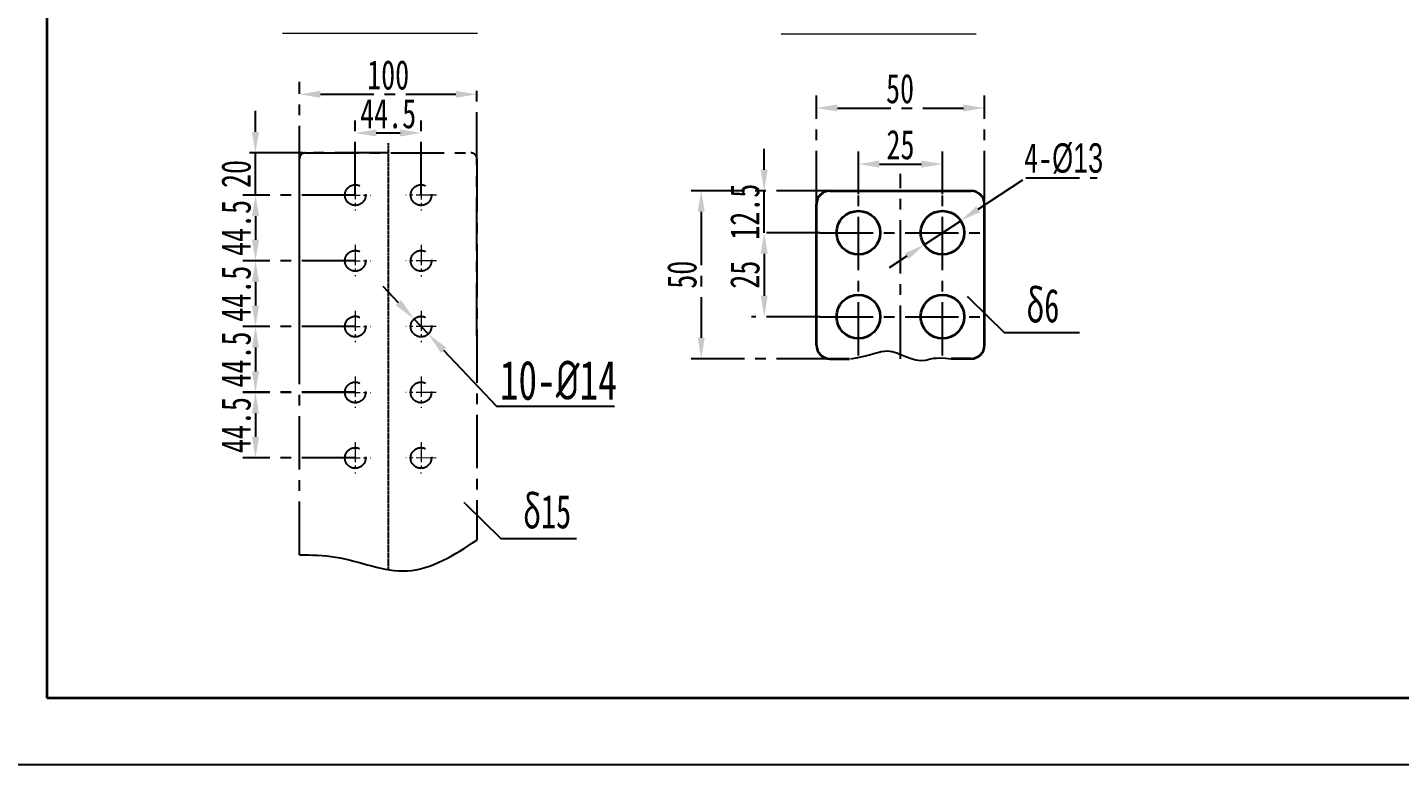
# Model space of a CAD drawing. Extents: x 54056 to 359947, y -41534 to 373650.
# Drawn here: x 77875 to 80325, y -41534 to -40217 of the extents above; entities that cross this region are included whole.
import ezdxf
from ezdxf import colors
from ezdxf.entities.mleader import LeaderData, LeaderLine
from ezdxf.math import Vec2, Vec3

# ---------------------------------------------------------------- set-up
doc = ezdxf.new("R2010")
doc.units = 0
doc.header["$LTSCALE"] = 3
doc.header["$MEASUREMENT"] = 0
for name, pattern in [('CENTER', [50.8, 31.75, -6.35, 6.35, -6.35]), ('CENTERX2', [20.32, 12.7, -2.54, 2.54, -2.54]), ('点画线', [18, 12, -2, 2, -2])]:
    doc.linetypes.add(name, pattern=pattern)
doc.layers.get('0').update_dxf_attribs({"linetype": 'CONTINUOUS', "lineweight": 30})
doc.layers.get('DEFPOINTS').update_dxf_attribs({"linetype": 'CONTINUOUS', "lineweight": 20})
for name, color, linetype in [('1', 6, 'CENTER'), ('中心线', 1, 'CENTER'), ('细实线', 4, 'CONTINUOUS')]:
    doc.layers.add(name, color=color, linetype=linetype)
for name, color, linetype, lineweight in [('中心线层', 1, '点画线', 18), ('标注、文本', 3, 'CONTINUOUS', 25), ('粗实线', 7, 'CONTINUOUS', 35), ('铁心', 3, 'CONTINUOUS', 0)]:
    doc.layers.add(name, color=color, linetype=linetype, lineweight=lineweight)
doc.styles.add('2倍', font='simfang.ttf', dxfattribs={"width": 0.66})
doc.styles.get("Standard").update_dxf_attribs({"font": 'STFANGSO.TTF', "width": 0.7})
doc.dimstyles.new('1-15', dxfattribs={"dimscale": 20, "dimtxt": 3.5, "dimasz": 2, "dimexe": 1.5, "dimexo": 0.5, "dimgap": 0.5, "dimtad": 1, "dimtoh": 1, "dimdec": 1, "dimdsep": 46, "dimtxsty": 'Standard', "dimcen": 2.5, "dimclrd": 3, "dimclre": 3, "dimclrt": 3, "dimadec": 0, "dimazin": 2, "dimtfac": 1, "dimtdec": 1, "dimtmove": 0, "dimatfit": 2, "dimfxl": 1, "dimarcsym": 0})
doc.dimstyles.new('郁文书', dxfattribs={"dimscale": 15, "dimtxt": 3.5, "dimasz": 2.5, "dimexe": 1.5, "dimexo": 0, "dimgap": 0.5, "dimtad": 1, "dimtoh": 1, "dimtxsty": 'Standard', "dimcen": 2.5, "dimclrd": 3, "dimclre": 3, "dimclrt": 2, "dimadec": 0, "dimazin": 0, "dimtfac": 1, "dimtmove": 0, "dimatfit": 2, "dimfxl": 1, "dimarcsym": 0})

# ---------------------------------------------------------------- blocks, each defined once
blk = doc.blocks.new('*D92')
at = {"layer": '1', "color": 3, "lineweight": -2, "transparency": 16777216}
for p, q in [((78360.7, -40792.8), (78360.7, -40314.2)), ((78677.5, -40768.8), (78677.5, -40314.2)), ((78398.2, -40336.7), (78640, -40336.7))]:
    blk.add_line(p, q, dxfattribs=at)
at = {"layer": '1', "color": 3, "transparency": 16777216}
for points in [[(78398.2, -40330.5), (78398.2, -40343), (78360.7, -40336.7)], [(78640, -40330.5), (78640, -40343), (78677.5, -40336.7)]]:
    blk.add_solid(points, dxfattribs=at)
at = {"layer": 'DEFPOINTS', "color": 0, "transparency": 16777216}
for p in [(78677.5, -40336.7), (78677.5, -40768.8), (78360.7, -40792.8)]:
    blk.add_point(p, dxfattribs=at)
at = {"layer": '1', "color": 2, "transparency": 16777216, "insert": (78519.1, -40302.3), "char_height": 52.5, "attachment_point": 5}
blk.add_mtext('100', dxfattribs=at)
blk = doc.blocks.new('*D93')
at = {"layer": '1', "color": 3, "lineweight": -2, "transparency": 16777216}
for p, q in [((78282.2, -40403.9), (78282.2, -40366.4)), ((78519.2, -40441.4), (78259.7, -40441.4)), ((78282.2, -40516.7), (78282.2, -40441.4)), ((78460.4, -40516.7), (78259.7, -40516.7)), ((78282.2, -40554.2), (78282.2, -40591.7))]:
    blk.add_line(p, q, dxfattribs=at)
at = {"layer": '1', "color": 3, "transparency": 16777216}
for points in [[(78275.9, -40403.9), (78288.4, -40403.9), (78282.2, -40441.4)], [(78275.9, -40554.2), (78288.4, -40554.2), (78282.2, -40516.7)]]:
    blk.add_solid(points, dxfattribs=at)
at = {"layer": 'DEFPOINTS', "color": 0, "transparency": 16777216}
for p in [(78282.2, -40441.4), (78519.2, -40441.4), (78460.4, -40516.7)]:
    blk.add_point(p, dxfattribs=at)
at = {"layer": '1', "color": 2, "transparency": 16777216, "insert": (78247.8, -40479), "char_height": 52.5, "attachment_point": 5, "rotation": 90}
blk.add_mtext('20', dxfattribs=at)
blk = doc.blocks.new('*D94')
at = {"layer": '1', "color": 3, "lineweight": -2, "transparency": 16777216}
for p, q in [((78460.4, -40516.7), (78460.4, -40383.3)), ((78577.9, -40516.7), (78577.9, -40383.3)), ((78497.9, -40405.8), (78540.4, -40405.8))]:
    blk.add_line(p, q, dxfattribs=at)
at = {"layer": '1', "color": 3, "transparency": 16777216}
for points in [[(78497.9, -40399.5), (78497.9, -40412), (78460.4, -40405.8)], [(78540.4, -40399.5), (78540.4, -40412), (78577.9, -40405.8)]]:
    blk.add_solid(points, dxfattribs=at)
at = {"layer": 'DEFPOINTS', "color": 0, "transparency": 16777216}
for p in [(78577.9, -40405.8), (78460.4, -40516.7), (78577.9, -40516.7)]:
    blk.add_point(p, dxfattribs=at)
at = {"layer": '1', "color": 2, "transparency": 16777216, "insert": (78519.1, -40371.4), "char_height": 52.5, "attachment_point": 5}
blk.add_mtext('44.5', dxfattribs=at)
blk = doc.blocks.new('*D95')
at = {"layer": '1', "color": 3, "lineweight": -2, "transparency": 16777216}
for p, q in [((78460.4, -40516.7), (78259.8, -40516.7)), ((78282.3, -40554.2), (78282.3, -40596.6)), ((78460.4, -40634.1), (78259.8, -40634.1))]:
    blk.add_line(p, q, dxfattribs=at)
at = {"layer": '1', "color": 3, "transparency": 16777216}
for points in [[(78276, -40554.2), (78288.5, -40554.2), (78282.3, -40516.7)], [(78276, -40596.6), (78288.5, -40596.6), (78282.3, -40634.1)]]:
    blk.add_solid(points, dxfattribs=at)
at = {"layer": 'DEFPOINTS', "color": 0, "transparency": 16777216}
for p in [(78460.4, -40516.7), (78282.3, -40634.1), (78460.4, -40634.1)]:
    blk.add_point(p, dxfattribs=at)
at = {"layer": '1', "color": 2, "transparency": 16777216, "insert": (78247.9, -40575.4), "char_height": 52.5, "attachment_point": 5, "rotation": 90}
blk.add_mtext('44.5', dxfattribs=at)
blk = doc.blocks.new('*D96')
at = {"layer": 'DEFPOINTS', "color": 0, "transparency": 16777216}
for p in [(78565.1, -40737.9), (78590.5, -40764.7)]:
    blk.add_point(p, dxfattribs=at)
at = {"layer": '标注、文本', "color": 3, "lineweight": -2, "transparency": 16777216}
for p, q in [((78537.6, -40708.9), (78510, -40679.8)), ((78565.1, -40737.9), (78590.5, -40764.7)), ((78618, -40793.7), (78712.8, -40893.7)), ((78712.8, -40893.7), (78922.9, -40893.7))]:
    blk.add_line(p, q, dxfattribs=at)
at = {"layer": '标注、文本', "color": 3, "transparency": 16777216}
for points in [[(78542.4, -40704.3), (78532.7, -40713.4), (78565.1, -40737.9)], [(78622.9, -40789.1), (78613.2, -40798.3), (78590.5, -40764.7)]]:
    blk.add_solid(points, dxfattribs=at)
at = {"layer": '标注、文本', "color": 3, "transparency": 16777216, "insert": (78822.9, -40847.8), "char_height": 70, "attachment_point": 5}
blk.add_mtext('10-{\\fISOCPEUR|b0|i0|c0|p34;%%C}14', dxfattribs=at)
blk = doc.blocks.new('*D97')
at = {"layer": '1', "color": 3, "lineweight": -2, "transparency": 16777216}
for p, q in [((78460.4, -40634.1), (78259.8, -40634.1)), ((78282.3, -40671.6), (78282.3, -40714.1)), ((78460.4, -40751.6), (78259.8, -40751.6))]:
    blk.add_line(p, q, dxfattribs=at)
at = {"layer": '1', "color": 3, "transparency": 16777216}
for points in [[(78276, -40671.6), (78288.5, -40671.6), (78282.3, -40634.1)], [(78276, -40714.1), (78288.5, -40714.1), (78282.3, -40751.6)]]:
    blk.add_solid(points, dxfattribs=at)
at = {"layer": 'DEFPOINTS', "color": 0, "transparency": 16777216}
for p in [(78460.4, -40634.1), (78282.3, -40751.6), (78460.4, -40751.6)]:
    blk.add_point(p, dxfattribs=at)
at = {"layer": '1', "color": 2, "transparency": 16777216, "insert": (78247.9, -40692.9), "char_height": 52.5, "attachment_point": 5, "rotation": 90}
blk.add_mtext('44.5', dxfattribs=at)
blk = doc.blocks.new('*D98')
at = {"layer": '1', "color": 3, "lineweight": -2, "transparency": 16777216}
for p, q in [((78460.4, -40751.6), (78259.8, -40751.6)), ((78282.3, -40789.1), (78282.3, -40831.6)), ((78460.4, -40869.1), (78259.8, -40869.1))]:
    blk.add_line(p, q, dxfattribs=at)
at = {"layer": '1', "color": 3, "transparency": 16777216}
for points in [[(78276, -40789.1), (78288.5, -40789.1), (78282.3, -40751.6)], [(78276, -40831.6), (78288.5, -40831.6), (78282.3, -40869.1)]]:
    blk.add_solid(points, dxfattribs=at)
at = {"layer": 'DEFPOINTS', "color": 0, "transparency": 16777216}
for p in [(78460.4, -40751.6), (78282.3, -40869.1), (78460.4, -40869.1)]:
    blk.add_point(p, dxfattribs=at)
at = {"layer": '1', "color": 2, "transparency": 16777216, "insert": (78247.9, -40810.4), "char_height": 52.5, "attachment_point": 5, "rotation": 90}
blk.add_mtext('44.5', dxfattribs=at)
blk = doc.blocks.new('*D99')
at = {"layer": '1', "color": 3, "lineweight": -2, "transparency": 16777216}
for p, q in [((78460.4, -40868.7), (78259.7, -40868.7)), ((78282.2, -40906.2), (78282.2, -40948.7)), ((78460.4, -40986.2), (78259.7, -40986.2))]:
    blk.add_line(p, q, dxfattribs=at)
at = {"layer": '1', "color": 3, "transparency": 16777216}
for points in [[(78276, -40906.2), (78288.5, -40906.2), (78282.2, -40868.7)], [(78276, -40948.7), (78288.5, -40948.7), (78282.2, -40986.2)]]:
    blk.add_solid(points, dxfattribs=at)
at = {"layer": 'DEFPOINTS', "color": 0, "transparency": 16777216}
for p in [(78460.4, -40868.7), (78282.2, -40986.2), (78460.4, -40986.2)]:
    blk.add_point(p, dxfattribs=at)
at = {"layer": '1', "color": 2, "transparency": 16777216, "insert": (78247.8, -40927.5), "char_height": 52.5, "attachment_point": 5, "rotation": 90}
blk.add_mtext('44.5', dxfattribs=at)
blk = doc.blocks.new('*D100')
at = {"layer": '1', "color": 3, "lineweight": -2, "transparency": 16777216}
for p, q in [((79572.6, -40541.9), (79657.8, -40485.9)), ((79657.8, -40485.9), (79784.7, -40485.9)), ((79476.1, -40605.4), (79541.3, -40562.5)), ((79444.8, -40626), (79413.5, -40646.6))]:
    blk.add_line(p, q, dxfattribs=at)
at = {"layer": '1', "color": 3, "transparency": 16777216}
for points in [[(79569.2, -40536.7), (79576, -40547.1), (79541.3, -40562.5)], [(79441.3, -40620.8), (79448.2, -40631.2), (79476.1, -40605.4)]]:
    blk.add_solid(points, dxfattribs=at)
at = {"layer": 'DEFPOINTS', "color": 0, "transparency": 16777216}
for p in [(79541.3, -40562.5), (79476.1, -40605.4)]:
    blk.add_point(p, dxfattribs=at)
at = {"layer": '1', "color": 2, "transparency": 16777216, "insert": (79725, -40451.5), "char_height": 52.5, "attachment_point": 5}
blk.add_mtext('4-{\\fMS PGothic|b0|i0|c134|p34;%%C13}', dxfattribs=at)
blk = doc.blocks.new('*D101')
at = {"layer": '1', "color": 3, "lineweight": -2, "transparency": 16777216}
for p, q in [((79358.7, -40514.9), (79358.7, -40438.8)), ((79508.7, -40514.9), (79508.7, -40438.8)), ((79396.2, -40461.3), (79471.2, -40461.3))]:
    blk.add_line(p, q, dxfattribs=at)
at = {"layer": '1', "color": 3, "transparency": 16777216}
for points in [[(79396.2, -40455.1), (79396.2, -40467.6), (79358.7, -40461.3)], [(79471.2, -40455.1), (79471.2, -40467.6), (79508.7, -40461.3)]]:
    blk.add_solid(points, dxfattribs=at)
at = {"layer": 'DEFPOINTS', "color": 0, "transparency": 16777216}
for p in [(79508.7, -40461.3), (79358.7, -40514.9), (79508.7, -40514.9)]:
    blk.add_point(p, dxfattribs=at)
at = {"layer": '1', "color": 2, "transparency": 16777216, "insert": (79433.7, -40426.9), "char_height": 52.5, "attachment_point": 5}
blk.add_mtext('25', dxfattribs=at)
blk = doc.blocks.new('*D102')
at = {"layer": '1', "color": 3, "lineweight": -2, "transparency": 16777216}
for p, q in [((79283.7, -40532.9), (79283.7, -40338.7)), ((79583.7, -40532.9), (79583.7, -40338.7)), ((79321.2, -40361.2), (79546.2, -40361.2))]:
    blk.add_line(p, q, dxfattribs=at)
at = {"layer": '1', "color": 3, "transparency": 16777216}
for points in [[(79321.2, -40354.9), (79321.2, -40367.4), (79283.7, -40361.2)], [(79546.2, -40354.9), (79546.2, -40367.4), (79583.7, -40361.2)]]:
    blk.add_solid(points, dxfattribs=at)
at = {"layer": 'DEFPOINTS', "color": 0, "transparency": 16777216}
for p in [(79583.7, -40361.2), (79283.7, -40532.9), (79583.7, -40532.9)]:
    blk.add_point(p, dxfattribs=at)
at = {"layer": '1', "color": 2, "transparency": 16777216, "insert": (79433, -40326.8), "char_height": 52.5, "attachment_point": 5}
blk.add_mtext('50', dxfattribs=at)
blk = doc.blocks.new('*D103')
at = {"layer": '1', "color": 3, "lineweight": -2, "transparency": 16777216}
for p, q in [((79190.5, -40471.4), (79190.5, -40433.9)), ((79307.7, -40508.9), (79168, -40508.9)), ((79190.5, -40583.9), (79190.5, -40508.9)), ((79289.7, -40583.9), (79168, -40583.9)), ((79190.5, -40621.4), (79190.5, -40658.9))]:
    blk.add_line(p, q, dxfattribs=at)
at = {"layer": '1', "color": 3, "transparency": 16777216}
for points in [[(79184.2, -40471.4), (79196.7, -40471.4), (79190.5, -40508.9)], [(79184.2, -40621.4), (79196.7, -40621.4), (79190.5, -40583.9)]]:
    blk.add_solid(points, dxfattribs=at)
at = {"layer": 'DEFPOINTS', "color": 0, "transparency": 16777216}
for p in [(79190.5, -40508.9), (79307.7, -40508.9), (79289.7, -40583.9)]:
    blk.add_point(p, dxfattribs=at)
at = {"layer": '1', "color": 2, "transparency": 16777216, "insert": (79156.1, -40546.4), "char_height": 52.5, "attachment_point": 5, "rotation": 90}
blk.add_mtext('12.5', dxfattribs=at)
blk = doc.blocks.new('*D104')
at = {"layer": '1', "color": 3, "lineweight": -2, "transparency": 16777216}
for p, q in [((79289.7, -40583.9), (79168, -40583.9)), ((79190.5, -40621.4), (79190.5, -40696.4)), ((79289.7, -40733.9), (79168, -40733.9))]:
    blk.add_line(p, q, dxfattribs=at)
at = {"layer": '1', "color": 3, "transparency": 16777216}
for points in [[(79184.2, -40621.4), (79196.7, -40621.4), (79190.5, -40583.9)], [(79184.2, -40696.4), (79196.7, -40696.4), (79190.5, -40733.9)]]:
    blk.add_solid(points, dxfattribs=at)
at = {"layer": 'DEFPOINTS', "color": 0, "transparency": 16777216}
for p in [(79289.7, -40583.9), (79190.5, -40733.9), (79289.7, -40733.9)]:
    blk.add_point(p, dxfattribs=at)
at = {"layer": '1', "color": 2, "transparency": 16777216, "insert": (79156.1, -40658.9), "char_height": 52.5, "attachment_point": 5, "rotation": 90}
blk.add_mtext('25', dxfattribs=at)
blk = doc.blocks.new('*D105')
at = {"layer": '1', "color": 3, "lineweight": -2, "transparency": 16777216}
for p, q in [((79307.7, -40508.9), (79055.5, -40508.9)), ((79078, -40546.4), (79078, -40771.4)), ((79307.7, -40808.9), (79055.5, -40808.9))]:
    blk.add_line(p, q, dxfattribs=at)
at = {"layer": '1', "color": 3, "transparency": 16777216}
for points in [[(79071.8, -40546.4), (79084.3, -40546.4), (79078, -40508.9)], [(79071.8, -40771.4), (79084.3, -40771.4), (79078, -40808.9)]]:
    blk.add_solid(points, dxfattribs=at)
at = {"layer": 'DEFPOINTS', "color": 0, "transparency": 16777216}
for p in [(79307.7, -40508.9), (79078, -40808.9), (79307.7, -40808.9)]:
    blk.add_point(p, dxfattribs=at)
at = {"layer": '1', "color": 2, "transparency": 16777216, "insert": (79043.7, -40658.9), "char_height": 52.5, "attachment_point": 5, "rotation": 90}
blk.add_mtext('50', dxfattribs=at)
blk = doc.blocks.new('_Dot')
at = {"color": 0, "linetype": 'ByBlock', "lineweight": -2}
blk.add_line((-0.5, 0), (-1, 0), dxfattribs=at)
at = {"color": 0, "linetype": 'ByBlock', "const_width": 0.5}
blk.add_lwpolyline([(-0.25, 0, 1), (0.25, 0, 1)], format="xyb", close=True, dxfattribs=at)

msp = doc.modelspace()

# ---------------------------------------------------------------- linework, layer by layer
at = {"layer": '1'}
for p, q in [((78371.21, -40441.422), (78666.89, -40441.422)), ((78360.65, -41159.09), (78360.65, -40451.982)), ((78677.45, -40451.982), (78677.421, -41133.059))]:
    msp.add_line(p, q, dxfattribs=at)
at = {"layer": '1', "color": 1, "linetype": 'CENTERX2', "lineweight": -3, "ltscale": 0.1}
msp.add_line((78519.164, -40423.897), (78519.063, -41185.479), dxfattribs=at)
at = {"layer": '1'}
for centre in [(78460.421, -40516.662), (78577.878, -40516.681), (78460.421, -40634.142), (78577.841, -40634.161), (78460.384, -40751.622), (78577.804, -40751.641), (78460.347, -40869.102), (78577.767, -40869.121), (78460.311, -40986.229), (78577.73, -40986.248)]:
    msp.add_circle(centre, 18.48, dxfattribs=at)
for centre, start, end in [((78371.21, -40451.982), 90, 180), ((78666.89, -40451.982), 0, 90)]:
    msp.add_arc(centre, 10.56, start, end, dxfattribs=at)
at = {"layer": '中心线'}
for p, q in [((79433.696, -40808.941), (79433.696, -40478.941)), ((79358.696, -40802.941), (79358.696, -40514.941)), ((79508.696, -40802.941), (79508.696, -40514.941)), ((79289.696, -40583.941), (79577.696, -40583.941)), ((79289.696, -40733.941), (79577.696, -40733.941))]:
    msp.add_line(p, q, dxfattribs=at)
at = {"layer": '中心线层'}
for p, q in [((78460.421, -40488.294), (78460.421, -40544.325)), ((78577.886, -40488.312), (78577.869, -40544.343)), ((78433.142, -40516.662), (78487.7, -40516.662)), ((78605.157, -40516.689), (78550.598, -40516.672)), ((78460.421, -40605.774), (78460.421, -40661.805)), ((78577.85, -40605.792), (78577.832, -40661.823)), ((78433.142, -40634.142), (78487.7, -40634.142)), ((78605.12, -40634.169), (78550.561, -40634.152)), ((78460.384, -40723.254), (78460.384, -40779.285)), ((78577.813, -40723.272), (78577.795, -40779.303)), ((78433.105, -40751.622), (78487.664, -40751.622)), ((78605.083, -40751.649), (78550.525, -40751.632)), ((78460.347, -40840.734), (78460.347, -40896.765)), ((78577.776, -40840.752), (78577.758, -40896.783)), ((78433.068, -40869.102), (78487.627, -40869.102)), ((78605.046, -40869.129), (78550.488, -40869.112)), ((78460.311, -40957.86), (78460.311, -41013.892)), ((78577.739, -40957.879), (78577.722, -41013.91)), ((78433.031, -40986.229), (78487.59, -40986.229)), ((78605.01, -40986.256), (78550.451, -40986.239))]:
    msp.add_line(p, q, dxfattribs=at)
at = {"layer": '标注、文本'}
msp.add_line((77312.67, -41533.76), (87342.024, -41533.76), dxfattribs=at)
msp.add_open_spline([(78360.65, -41159.09), (78382.199, -41159.4), (78446.976, -41160.334), (78557.043, -41210.76), (78636.701, -41159.343), (78677.45, -41133.041)], degree=3, knots=[0, 0, 0, 0, 73.60943979, 221.28127785, 375.94621417, 375.94621417, 375.94621417, 375.94621417], dxfattribs=at)
at = {"layer": '粗实线'}
for p, q in [((77909.655, -34560.971), (77909.655, -41414.363)), ((79307.696, -40508.941), (79559.696, -40508.941)), ((79283.696, -40784.941), (79283.696, -40532.941)), ((79583.696, -40784.941), (79583.696, -40532.941)), ((79307.696, -40808.941), (79342.984, -40808.941)), ((79559.696, -40808.941), (79524.408, -40808.941)), ((77909.655, -41414.363), (87222.627, -41414.363))]:
    msp.add_line(p, q, dxfattribs=at)
for centre in [(79358.696, -40583.941), (79508.696, -40583.941), (79358.696, -40733.941), (79508.696, -40733.941)]:
    msp.add_circle(centre, 39, dxfattribs=at)
for centre, start, end in [((79307.696, -40532.941), 90, 180), ((79559.696, -40532.941), 0, 90), ((79307.696, -40784.941), 180, 270), ((79559.696, -40784.941), 270, 0)]:
    msp.add_arc(centre, 24, start, end, dxfattribs=at)
at = {"layer": '细实线'}
msp.add_open_spline([(79344.949, -40809.049), (79382.064, -40803.111), (79417.514, -40781.642), (79463.555, -40823.777), (79493.399, -40805.223), (79524.408, -40808.941)], degree=3, knots=[0, 0, 0, 0, 7.59566746, 19.23590694, 23.14193649, 23.14193649, 23.14193649, 23.14193649], dxfattribs=at)
at = {"layer": '铁心'}
for p, q in [((78678.737, -40228.211), (78330.406, -40228.211)), ((79568.905, -40229.34), (79220.573, -40229.34))]:
    msp.add_line(p, q, dxfattribs=at)

# ---------------------------------------------------------------- texts
at = {"layer": '1', "char_height": 60, "width": 69.46852, "attachment_point": 1, "style": '2倍'}
for s, insert in [('{\\fSimSun|b0|i0|c134|p2;δ\\C2;6}', (79658.365, -40684.083)), ('{\\fSimSun|b0|i0|c134|p2;δ\\C2;15}', (78759.842, -41051.863))]:
    msp.add_mtext(s, dxfattribs=dict(at, insert=insert))

# ---------------------------------------------------------------- dimensions: what is measured, and where the dimension line sits
at = {"layer": '1'}
for base, p1, p2, text, picture, middle in [((78677.45, -40336.706), (78360.65, -40792.826), (78677.45, -40768.782), '100', '*D92', (78519.05, -40336.706)), ((79583.696, -40361.157), (79283.696, -40532.941), (79583.696, -40532.941), '50', '*D102', (79432.973, -40361.157)), ((78577.878, -40405.795), (78460.421, -40516.662), (78577.878, -40516.681), '44.5', '*D94', (78519.149, -40405.795))]:
    dim = msp.add_linear_dim(base=base, p1=p1, p2=p2, text=text, dimstyle='郁文书', override={"dimarcsym": 1}, dxfattribs=at)
    dim.commit()
    dim.dimension.update_dxf_attribs({"geometry": picture, "text_midpoint": middle, "dimtype": 160})
for base, p1, p2, angle, text, picture, middle in [((78282.182, -40441.422), (78460.421, -40516.662), (78519.161, -40441.422), 90, '20', '*D93', (78282.182, -40479.042)), ((79190.465, -40508.941), (79289.696, -40583.941), (79307.696, -40508.941), 90, '12.5', '*D103', (79190.465, -40546.441)), ((78282.269, -40634.142), (78460.421, -40516.662), (78460.421, -40634.142), 270, '44.5', '*D95', (78282.269, -40575.402)), ((79078.042, -40808.941), (79307.696, -40508.941), (79307.696, -40808.941), 90, '50', '*D105', (79078.042, -40658.941)), ((78282.269, -40751.622), (78460.421, -40634.142), (78460.421, -40751.622), 270, '44.5', '*D97', (78282.269, -40692.882)), ((78282.269, -40869.102), (78460.421, -40751.622), (78460.421, -40869.102), 270, '44.5', '*D98', (78282.269, -40810.362)), ((78282.233, -40986.229), (78460.384, -40868.749), (78460.384, -40986.229), 270, '44.5', '*D99', (78282.233, -40927.489))]:
    dim = msp.add_linear_dim(base=base, p1=p1, p2=p2, angle=angle, text=text, dimstyle='郁文书', override={"dimarcsym": 1}, dxfattribs=at)
    dim.commit()
    dim.dimension.update_dxf_attribs({"geometry": picture, "text_midpoint": middle, "dimtype": 160})
dim = msp.add_linear_dim(base=(79508.696, -40461.332), p1=(79358.696, -40514.941), p2=(79508.696, -40514.941), text='25', dimstyle='郁文书', override={"dimarcsym": 1}, dxfattribs=at)
dim.commit()
dim.dimension.update_dxf_attribs({"geometry": '*D101', "text_midpoint": (79433.696, -40426.946)})
dim = msp.add_diameter_dim_2p(p1=(79476.112, -40605.372), p2=(79541.28, -40562.51), text='4-{\\fMS PGothic|b0|i0|c134|p34;%%C13}', dimstyle='郁文书', override={"dimarcsym": 1}, dxfattribs=at)
dim.commit()
dim.dimension.update_dxf_attribs({"geometry": '*D100', "text_midpoint": (79725.016, -40485.879), "dimtype": 163})
dim = msp.add_linear_dim(base=(79190.465, -40733.941), p1=(79289.696, -40583.941), p2=(79289.696, -40733.941), angle=90, text='25', dimstyle='郁文书', override={"dimarcsym": 1}, dxfattribs=at)
dim.commit()
dim.dimension.update_dxf_attribs({"geometry": '*D104', "text_midpoint": (79156.079, -40658.941)})
at = {"layer": '标注、文本'}
dim = msp.add_diameter_dim_2p(p1=(78565.088, -40737.878), p2=(78590.52, -40764.697), text='10-{\\fISOCPEUR|b0|i0|c0|p34;%%C}14', dimstyle='1-15', dxfattribs=at)
dim.commit()
dim.dimension.update_dxf_attribs({"geometry": '*D96', "text_midpoint": (78822.886, -40893.689), "dimtype": 163})

# ---------------------------------------------------------------- leaders
at = {"layer": '1'}
ml = msp.add_multileader_mtext('Standard', dxfattribs=at)
ml.set_content('', color=256)
ml.set_leader_properties()
ml.set_arrow_properties(name='DOT')
ml.build(insert=Vec2(0, 0))
ml.multileader.update_dxf_attribs({"text_right_attachment_type": 6, "dogleg_length": 15, "arrow_head_size": 3.6})
ctx = ml.context
ctx.base_point, ctx.char_height, ctx.arrow_head_size, ctx.landing_gap_size, ctx.plane_origin = Vec3(79753.638, -40762.019), 36, 3.6, 18, Vec3(79505.569, -40608.273)
ctx.right_attachment = 6
notes = []
notes.append((ctx, [(0, (1, 1, 0), (79618.638, -40762.019), (1, 0), 135, [(0, [(79554.113, -40698.967)], 0, [])])]))
ctx.mtext.insert, ctx.mtext.flow_direction = Vec3(79771.638, -40744.019), 5
ml = msp.add_multileader_mtext('Standard', dxfattribs=at)
ml.set_content('', color=256)
ml.set_leader_properties()
ml.set_arrow_properties(name='DOT')
ml.build(insert=Vec2(0, 0))
ml.multileader.update_dxf_attribs({"text_right_attachment_type": 6, "dogleg_length": 15, "arrow_head_size": 3.6})
ctx = ml.context
ctx.base_point, ctx.char_height, ctx.arrow_head_size, ctx.landing_gap_size, ctx.plane_origin = Vec3(78855.115, -41129.8), 36, 3.6, 18, Vec3(78607.046, -40976.054)
ctx.right_attachment = 6
notes.append((ctx, [(0, (1, 1, 0), (78720.115, -41129.8), (1, 0), 135, [(0, [(78655.59, -41066.748)], 0, [])])]))
ctx.mtext.insert, ctx.mtext.flow_direction = Vec3(78873.115, -41111.8), 5
for ctx, leaders in notes:
    for number, flags, end, landing, length, lines in leaders:
        leader = LeaderData()
        leader.index, (leader.has_last_leader_line, leader.has_dogleg_vector, leader.attachment_direction) = number, flags
        leader.last_leader_point, leader.dogleg_vector, leader.dogleg_length = Vec3(end), Vec3(landing), length
        for number, points, colour, breaks in lines:
            line = LeaderLine()
            line.index, line.vertices, line.color, line.breaks = number, Vec3.list(points), colors.encode_raw_color(colour), breaks
            leader.lines.append(line)
        ctx.leaders.append(leader)

doc.saveas('drawing.dxf')
